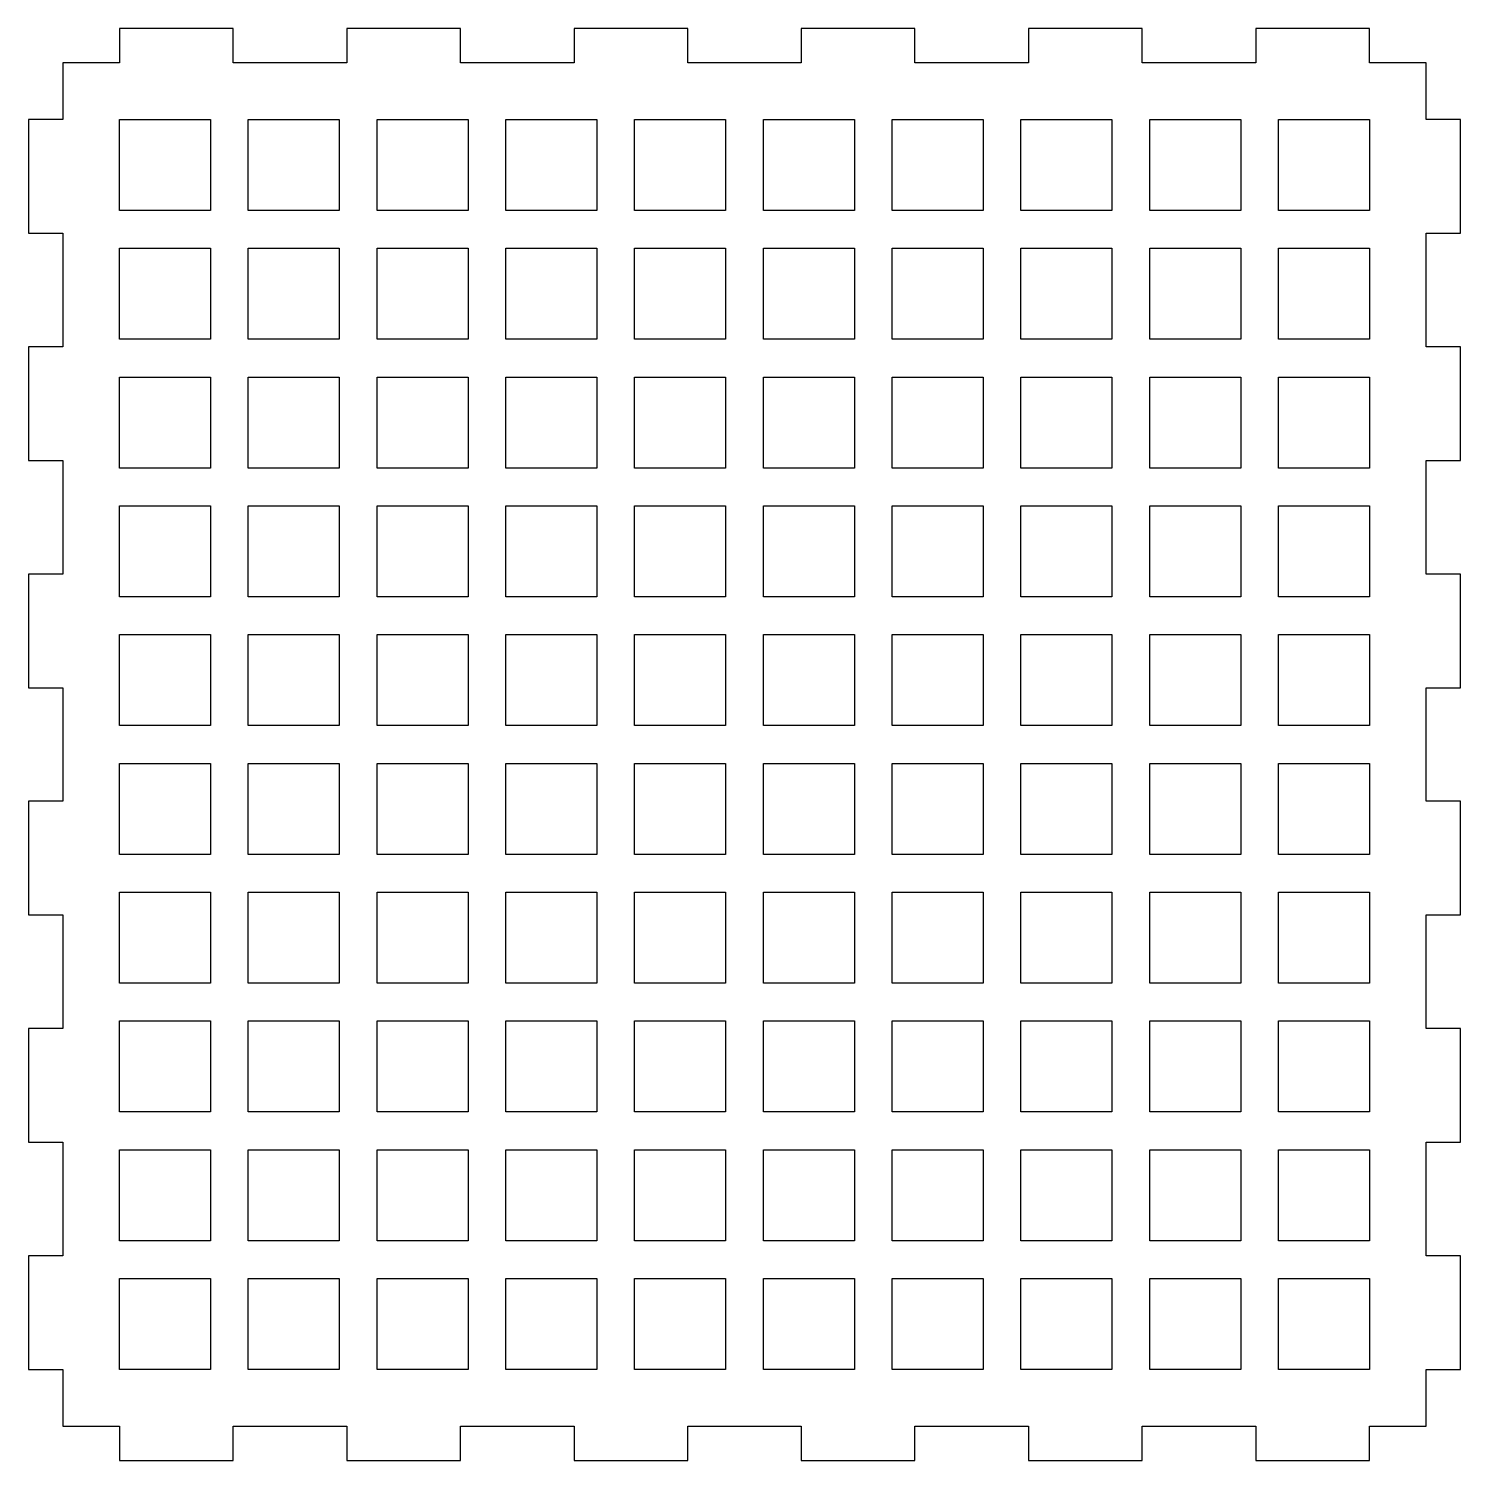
# Model space of a CAD drawing. Header units: millimetres. Extents: x -3 to 123, y -123 to 3.
import ezdxf

# ---------------------------------------------------------------- set-up
doc = ezdxf.new("R2010")
doc.units = ezdxf.units.MM
doc.layers.get('0').update_dxf_attribs({"linetype": 'CONTINUOUS'})

msp = doc.modelspace()

# ---------------------------------------------------------------- linework, layer by layer
for points in [[(123, -5), (120, -5), (120, 0), (115, 0), (115, 3), (105, 3), (105, 0), (95, 0), (95, 3), (85, 3), (85, 0), (75, 0), (75, 3), (65, 3), (65, 0), (55, 0), (55, 3), (45, 3), (45, 0), (35, 0), (35, 3), (25, 3), (25, 0), (15, 0), (15, 3), (5, 3), (5, 0), (0, 0), (0, -5), (-3, -5), (-3, -15), (0, -15), (0, -25), (-3, -25), (-3, -35), (0, -35), (0, -45), (-3, -45), (-3, -55), (0, -55), (0, -65), (-3, -65), (-3, -75), (0, -75), (0, -85), (-3, -85), (-3, -95), (0, -95), (0, -105), (-3, -105), (-3, -115), (0, -115), (0, -120), (5, -120), (5, -123), (15, -123), (15, -120), (25, -120), (25, -123), (35, -123), (35, -120), (45, -120), (45, -123), (55, -123), (55, -120), (65, -120), (65, -123), (75, -123), (75, -120), (85, -120), (85, -123), (95, -123), (95, -120), (105, -120), (105, -123), (115, -123), (115, -120), (120, -120), (120, -115), (123, -115), (123, -105), (120, -105), (120, -95), (123, -95), (123, -85), (120, -85), (120, -75), (123, -75), (123, -65), (120, -65), (120, -55), (123, -55), (123, -45), (120, -45), (120, -35), (123, -35), (123, -25), (120, -25), (120, -15), (123, -15)], [(5, -5), (13, -5), (13, -13), (5, -13)], [(16.33, -5), (24.33, -5), (24.33, -13), (16.33, -13)], [(27.67, -5), (35.67, -5), (35.67, -13), (27.67, -13)], [(39, -5), (47, -5), (47, -13), (39, -13)], [(50.33, -5), (58.33, -5), (58.33, -13), (50.33, -13)], [(61.67, -5), (69.67, -5), (69.67, -13), (61.67, -13)], [(73, -5), (81, -5), (81, -13), (73, -13)], [(84.33, -5), (92.33, -5), (92.33, -13), (84.33, -13)], [(95.67, -5), (103.67, -5), (103.67, -13), (95.67, -13)], [(107, -5), (115, -5), (115, -13), (107, -13)], [(5, -16.33), (13, -16.33), (13, -24.33), (5, -24.33)], [(16.33, -16.33), (24.33, -16.33), (24.33, -24.33), (16.33, -24.33)], [(27.67, -16.33), (35.67, -16.33), (35.67, -24.33), (27.67, -24.33)], [(39, -16.33), (47, -16.33), (47, -24.33), (39, -24.33)], [(50.33, -16.33), (58.33, -16.33), (58.33, -24.33), (50.33, -24.33)], [(61.67, -16.33), (69.67, -16.33), (69.67, -24.33), (61.67, -24.33)], [(73, -16.33), (81, -16.33), (81, -24.33), (73, -24.33)], [(84.33, -16.33), (92.33, -16.33), (92.33, -24.33), (84.33, -24.33)], [(95.67, -16.33), (103.67, -16.33), (103.67, -24.33), (95.67, -24.33)], [(107, -16.33), (115, -16.33), (115, -24.33), (107, -24.33)], [(5, -27.67), (13, -27.67), (13, -35.67), (5, -35.67)], [(16.33, -27.67), (24.33, -27.67), (24.33, -35.67), (16.33, -35.67)], [(27.67, -27.67), (35.67, -27.67), (35.67, -35.67), (27.67, -35.67)], [(39, -27.67), (47, -27.67), (47, -35.67), (39, -35.67)], [(50.33, -27.67), (58.33, -27.67), (58.33, -35.67), (50.33, -35.67)], [(61.67, -27.67), (69.67, -27.67), (69.67, -35.67), (61.67, -35.67)], [(73, -27.67), (81, -27.67), (81, -35.67), (73, -35.67)], [(84.33, -27.67), (92.33, -27.67), (92.33, -35.67), (84.33, -35.67)], [(95.67, -27.67), (103.67, -27.67), (103.67, -35.67), (95.67, -35.67)], [(107, -27.67), (115, -27.67), (115, -35.67), (107, -35.67)], [(5, -39), (13, -39), (13, -47), (5, -47)], [(16.33, -39), (24.33, -39), (24.33, -47), (16.33, -47)], [(27.67, -39), (35.67, -39), (35.67, -47), (27.67, -47)], [(39, -39), (47, -39), (47, -47), (39, -47)], [(50.33, -39), (58.33, -39), (58.33, -47), (50.33, -47)], [(61.67, -39), (69.67, -39), (69.67, -47), (61.67, -47)], [(73, -39), (81, -39), (81, -47), (73, -47)], [(84.33, -39), (92.33, -39), (92.33, -47), (84.33, -47)], [(95.67, -39), (103.67, -39), (103.67, -47), (95.67, -47)], [(107, -39), (115, -39), (115, -47), (107, -47)], [(5, -50.33), (13, -50.33), (13, -58.33), (5, -58.33)], [(16.33, -50.33), (24.33, -50.33), (24.33, -58.33), (16.33, -58.33)], [(27.67, -50.33), (35.67, -50.33), (35.67, -58.33), (27.67, -58.33)], [(39, -50.33), (47, -50.33), (47, -58.33), (39, -58.33)], [(50.33, -50.33), (58.33, -50.33), (58.33, -58.33), (50.33, -58.33)], [(61.67, -50.33), (69.67, -50.33), (69.67, -58.33), (61.67, -58.33)], [(73, -50.33), (81, -50.33), (81, -58.33), (73, -58.33)], [(84.33, -50.33), (92.33, -50.33), (92.33, -58.33), (84.33, -58.33)], [(95.67, -50.33), (103.67, -50.33), (103.67, -58.33), (95.67, -58.33)], [(107, -50.33), (115, -50.33), (115, -58.33), (107, -58.33)], [(5, -61.67), (13, -61.67), (13, -69.67), (5, -69.67)], [(16.33, -61.67), (24.33, -61.67), (24.33, -69.67), (16.33, -69.67)], [(27.67, -61.67), (35.67, -61.67), (35.67, -69.67), (27.67, -69.67)], [(39, -61.67), (47, -61.67), (47, -69.67), (39, -69.67)], [(50.33, -61.67), (58.33, -61.67), (58.33, -69.67), (50.33, -69.67)], [(61.67, -61.67), (69.67, -61.67), (69.67, -69.67), (61.67, -69.67)], [(73, -61.67), (81, -61.67), (81, -69.67), (73, -69.67)], [(84.33, -61.67), (92.33, -61.67), (92.33, -69.67), (84.33, -69.67)], [(95.67, -61.67), (103.67, -61.67), (103.67, -69.67), (95.67, -69.67)], [(107, -61.67), (115, -61.67), (115, -69.67), (107, -69.67)], [(5, -73), (13, -73), (13, -81), (5, -81)], [(16.33, -73), (24.33, -73), (24.33, -81), (16.33, -81)], [(27.67, -73), (35.67, -73), (35.67, -81), (27.67, -81)], [(39, -73), (47, -73), (47, -81), (39, -81)], [(50.33, -73), (58.33, -73), (58.33, -81), (50.33, -81)], [(61.67, -73), (69.67, -73), (69.67, -81), (61.67, -81)], [(73, -73), (81, -73), (81, -81), (73, -81)], [(84.33, -73), (92.33, -73), (92.33, -81), (84.33, -81)], [(95.67, -73), (103.67, -73), (103.67, -81), (95.67, -81)], [(107, -73), (115, -73), (115, -81), (107, -81)], [(5, -84.33), (13, -84.33), (13, -92.33), (5, -92.33)], [(16.33, -84.33), (24.33, -84.33), (24.33, -92.33), (16.33, -92.33)], [(27.67, -84.33), (35.67, -84.33), (35.67, -92.33), (27.67, -92.33)], [(39, -84.33), (47, -84.33), (47, -92.33), (39, -92.33)], [(50.33, -84.33), (58.33, -84.33), (58.33, -92.33), (50.33, -92.33)], [(61.67, -84.33), (69.67, -84.33), (69.67, -92.33), (61.67, -92.33)], [(73, -84.33), (81, -84.33), (81, -92.33), (73, -92.33)], [(84.33, -84.33), (92.33, -84.33), (92.33, -92.33), (84.33, -92.33)], [(95.67, -84.33), (103.67, -84.33), (103.67, -92.33), (95.67, -92.33)], [(107, -84.33), (115, -84.33), (115, -92.33), (107, -92.33)], [(5, -95.67), (13, -95.67), (13, -103.67), (5, -103.67)], [(16.33, -95.67), (24.33, -95.67), (24.33, -103.67), (16.33, -103.67)], [(27.67, -95.67), (35.67, -95.67), (35.67, -103.67), (27.67, -103.67)], [(39, -95.67), (47, -95.67), (47, -103.67), (39, -103.67)], [(50.33, -95.67), (58.33, -95.67), (58.33, -103.67), (50.33, -103.67)], [(61.67, -95.67), (69.67, -95.67), (69.67, -103.67), (61.67, -103.67)], [(73, -95.67), (81, -95.67), (81, -103.67), (73, -103.67)], [(84.33, -95.67), (92.33, -95.67), (92.33, -103.67), (84.33, -103.67)], [(95.67, -95.67), (103.67, -95.67), (103.67, -103.67), (95.67, -103.67)], [(107, -95.67), (115, -95.67), (115, -103.67), (107, -103.67)], [(5, -107), (13, -107), (13, -115), (5, -115)], [(16.33, -107), (24.33, -107), (24.33, -115), (16.33, -115)], [(27.67, -107), (35.67, -107), (35.67, -115), (27.67, -115)], [(39, -107), (47, -107), (47, -115), (39, -115)], [(50.33, -107), (58.33, -107), (58.33, -115), (50.33, -115)], [(61.67, -107), (69.67, -107), (69.67, -115), (61.67, -115)], [(73, -107), (81, -107), (81, -115), (73, -115)], [(84.33, -107), (92.33, -107), (92.33, -115), (84.33, -115)], [(95.67, -107), (103.67, -107), (103.67, -115), (95.67, -115)], [(107, -107), (115, -107), (115, -115), (107, -115)]]:
    msp.add_lwpolyline(points, close=True)

doc.saveas('drawing.dxf')
